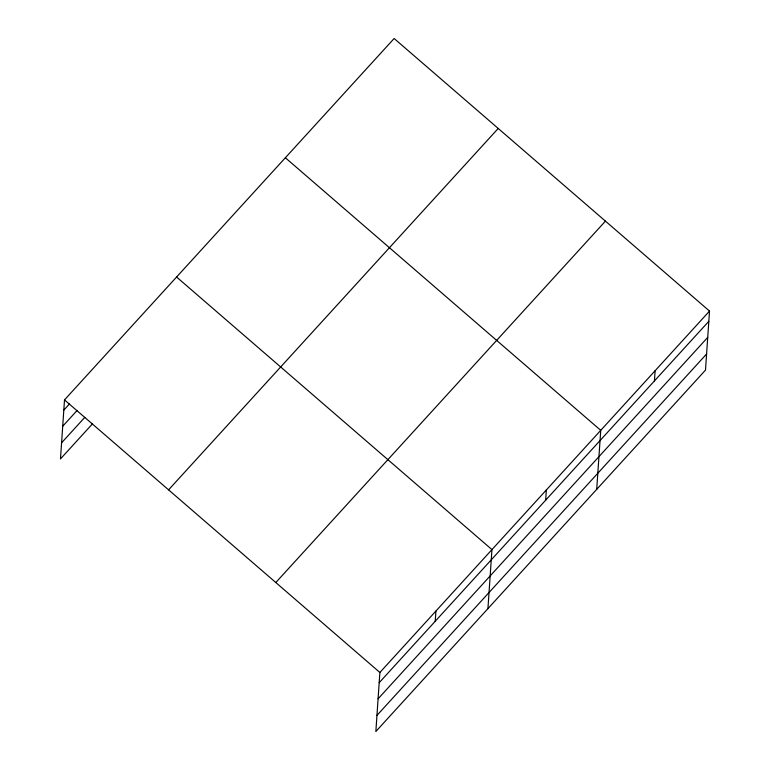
<?xml version="1.0" encoding="UTF-8"?>
<svg xmlns="http://www.w3.org/2000/svg" width="770" height="770" viewBox="0 0 770 770"><rect width="100%" height="100%" fill="white"/><g stroke="black" fill="none" stroke-linecap="round" stroke-linejoin="round"><path stroke-width="1.16" d="M709.516 311.08L379.88 672.479L375.856 731.5L705.493 370.101L709.516 311.08L394.144 38.5L64.507 399.9L60.484 458.92L92.506 423.808M435.223 621.274L435.916 611.043M487.93 608.627L491.953 549.607L176.59 277.027M545.651 500.202L546.344 489.97M596.712 489.364L600.735 430.343L285.362 157.763M654.423 380.938L655.126 370.717M63.814 410.131L69.416 403.981M62.716 426.233L77.125 410.429M61.581 442.817L84.796 417.369M168.582 489.855L498.219 128.455M275.804 582.534L605.441 221.125M379.186 682.711L708.814 321.311M378.089 698.813L707.717 337.404M376.954 715.397L706.591 353.998M64.507 399.9L379.88 672.479"/></g></svg>
